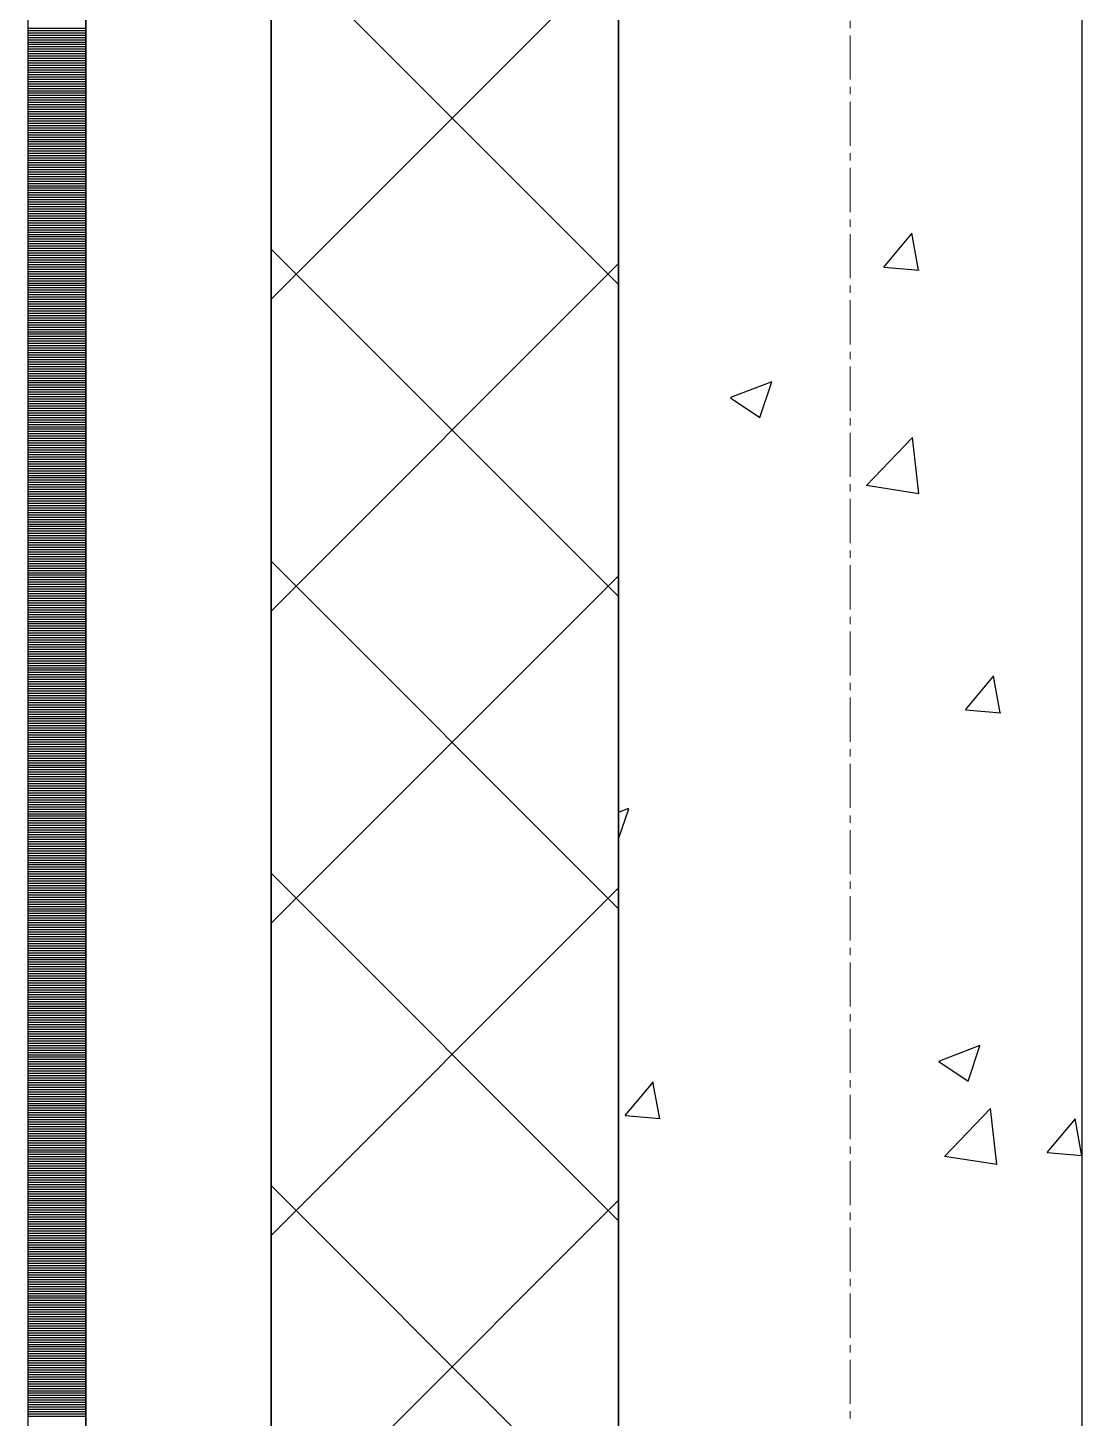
# Model space of a CAD drawing. Header units: millimetres. Extents: x 538266 to 1167394, y 114608 to 637157.
# Drawn here: x 1046079 to 1046538, y 521669 to 522269 of the extents above; entities that cross this region are included whole.
import ezdxf

# ---------------------------------------------------------------- set-up
doc = ezdxf.new("R2010")
doc.units = ezdxf.units.MM
doc.linetypes.add('CENTER2', pattern=[28.575, 19.05, -3.175, 3.175, -3.175])
doc.linetypes.add('DASHED', pattern=[19.05, 12.7, -6.35])
for name, color, linetype, lineweight in [('0) шт стен 3 эт', 150, 'Continuous', 60), ('АР_Стены ПЕНОблок', 52, 'Continuous', 20), ('АР_Тонкая', 254, 'Continuous', 5), ('АР_Утеплитель', 31, 'Continuous', 0), ('АР_Штриховка', 8, 'Continuous', 0)]:
    doc.layers.add(name, color=color, linetype=linetype, lineweight=lineweight)
doc.layers.add('АР_Делит', color=120, linetype='Continuous', lineweight=0, plot=False)
doc.layers.add('РД_Оси_100', color=7, linetype='Continuous', lineweight=0, true_color=0x525252)

# ---------------------------------------------------------------- blocks, each defined once
blk = doc.blocks.new('СОШ_2200_АР_ОСИ_М100_28.05.24')
at = {"layer": 'АР_Делит', "color": 251, "linetype": 'DASHED', "true_color": 0x636466}
blk.add_lwpolyline([(114955, 135155), (114955, -355), (93595.036, -355), (93595.036, 13855), (94145, 13855), (94145, 68320), (66055, 68320), (66055, 13857.73), (83455, 13857.73), (83455, -355), (45245, -355), (45245, 13145), (44695, 13145), (44695, 26755), (45245, 26755), (45245, 68320), (20455, 68320), (20455, 26755), (27955, 26755), (27955, 13145), (-355, 13145), (-355, 100855)], dxfattribs=at)
at = {"layer": 'РД_Оси_100', "color": 251, "linetype": 'CENTER2', "true_color": 0x636466}
blk.add_line((0, -6155), (0, 139938.679), dxfattribs=at)
blk = doc.blocks.new('3_этаж1')
at = {"layer": 'АР_Стены ПЕНОблок', "color": 18, "linetype": 'Continuous', "lineweight": 25, "true_color": 0x000000}
for p, q in [((684283.57, 587568.74), (684283.57, 511368.74)), ((684483.57, 511368.74), (684483.57, 587568.74))]:
    blk.add_line(p, q, dxfattribs=at)
at = {"layer": 'АР_Тонкая', "color": 18, "linetype": 'Continuous', "lineweight": 25, "true_color": 0x000000}
for p, q in [((684028.57, 587568.74), (684028.57, 511368.74)), ((684053.57, 587568.74), (684053.57, 511368.74)), ((684053.57, 511368.74), (684053.57, 587568.74)), ((684133.57, 511368.74), (684133.57, 587568.74))]:
    blk.add_line(p, q, dxfattribs=at)
at = {"layer": 'АР_Утеплитель', "color": 18, "linetype": 'Continuous', "lineweight": 25, "true_color": 0x000000}
for p, q in [((684133.57, 587568.74), (684133.57, 511368.74)), ((684283.57, 511368.74), (684283.57, 587568.74))]:
    blk.add_line(p, q, dxfattribs=at)
at = {"layer": 'АР_Штриховка', "color": 18, "linetype": 'Continuous', "lineweight": 25, "true_color": 0x000000}
for p, q in [((684283.57, 522157.86), (684133.57, 522307.86)), ((684133.57, 522151.58), (684283.57, 522301.58)), ((684028.57, 522268.49), (684053.57, 522268.49)), ((684028.57, 522267.49), (684053.57, 522267.49)), ((684028.57, 522266.49), (684053.57, 522266.49)), ((684028.57, 522265.49), (684053.57, 522265.49)), ((684028.57, 522264.49), (684053.57, 522264.49)), ((684028.57, 522263.49), (684053.57, 522263.49)), ((684028.57, 522262.49), (684053.57, 522262.49)), ((684028.57, 522261.49), (684053.57, 522261.49)), ((684028.57, 522260.49), (684053.57, 522260.49)), ((684028.57, 522259.49), (684053.57, 522259.49)), ((684028.57, 522258.49), (684053.57, 522258.49)), ((684028.57, 522257.49), (684053.57, 522257.49)), ((684028.57, 522256.49), (684053.57, 522256.49)), ((684028.57, 522255.49), (684053.57, 522255.49)), ((684028.57, 522254.49), (684053.57, 522254.49)), ((684028.57, 522253.49), (684053.57, 522253.49)), ((684028.57, 522252.49), (684053.57, 522252.49)), ((684028.57, 522251.49), (684053.57, 522251.49)), ((684028.57, 522250.49), (684053.57, 522250.49)), ((684028.57, 522249.49), (684053.57, 522249.49)), ((684028.57, 522248.49), (684053.57, 522248.49)), ((684028.57, 522247.49), (684053.57, 522247.49)), ((684028.57, 522246.49), (684053.57, 522246.49)), ((684028.57, 522245.49), (684053.57, 522245.49)), ((684028.57, 522244.49), (684053.57, 522244.49)), ((684028.57, 522243.49), (684053.57, 522243.49)), ((684028.57, 522242.49), (684053.57, 522242.49)), ((684028.57, 522241.49), (684053.57, 522241.49)), ((684028.57, 522240.49), (684053.57, 522240.49)), ((684028.57, 522239.49), (684053.57, 522239.49)), ((684028.57, 522238.49), (684053.57, 522238.49)), ((684028.57, 522237.49), (684053.57, 522237.49)), ((684028.57, 522236.49), (684053.57, 522236.49)), ((684028.57, 522235.49), (684053.57, 522235.49)), ((684028.57, 522234.49), (684053.57, 522234.49)), ((684028.57, 522233.49), (684053.57, 522233.49)), ((684028.57, 522232.49), (684053.57, 522232.49)), ((684028.57, 522231.49), (684053.57, 522231.49)), ((684028.57, 522230.49), (684053.57, 522230.49)), ((684028.57, 522229.49), (684053.57, 522229.49)), ((684028.57, 522228.49), (684053.57, 522228.49)), ((684028.57, 522227.49), (684053.57, 522227.49)), ((684028.57, 522226.49), (684053.57, 522226.49)), ((684028.57, 522225.49), (684053.57, 522225.49)), ((684028.57, 522224.49), (684053.57, 522224.49)), ((684028.57, 522223.49), (684053.57, 522223.49)), ((684028.57, 522222.49), (684053.57, 522222.49)), ((684028.57, 522221.49), (684053.57, 522221.49)), ((684028.57, 522220.49), (684053.57, 522220.49)), ((684028.57, 522219.49), (684053.57, 522219.49)), ((684028.57, 522218.49), (684053.57, 522218.49)), ((684028.57, 522217.49), (684053.57, 522217.49)), ((684028.57, 522216.49), (684053.57, 522216.49)), ((684028.57, 522215.49), (684053.57, 522215.49)), ((684028.57, 522214.49), (684053.57, 522214.49)), ((684028.57, 522213.49), (684053.57, 522213.49)), ((684028.57, 522212.49), (684053.57, 522212.49)), ((684028.57, 522211.49), (684053.57, 522211.49)), ((684028.57, 522210.49), (684053.57, 522210.49)), ((684028.57, 522209.49), (684053.57, 522209.49)), ((684028.57, 522208.49), (684053.57, 522208.49)), ((684028.57, 522207.49), (684053.57, 522207.49)), ((684028.57, 522206.49), (684053.57, 522206.49)), ((684028.57, 522205.49), (684053.57, 522205.49)), ((684028.57, 522204.49), (684053.57, 522204.49)), ((684028.57, 522203.49), (684053.57, 522203.49)), ((684028.57, 522202.49), (684053.57, 522202.49)), ((684028.57, 522201.49), (684053.57, 522201.49)), ((684028.57, 522200.49), (684053.57, 522200.49)), ((684028.57, 522199.49), (684053.57, 522199.49)), ((684028.57, 522198.49), (684053.57, 522198.49)), ((684028.57, 522197.49), (684053.57, 522197.49)), ((684028.57, 522196.49), (684053.57, 522196.49)), ((684028.57, 522195.49), (684053.57, 522195.49)), ((684028.57, 522194.49), (684053.57, 522194.49)), ((684028.57, 522193.49), (684053.57, 522193.49)), ((684028.57, 522192.49), (684053.57, 522192.49)), ((684028.57, 522191.49), (684053.57, 522191.49)), ((684028.57, 522190.49), (684053.57, 522190.49)), ((684028.57, 522189.49), (684053.57, 522189.49)), ((684028.57, 522188.49), (684053.57, 522188.49)), ((684028.57, 522187.49), (684053.57, 522187.49)), ((684028.57, 522186.49), (684053.57, 522186.49)), ((684028.57, 522185.49), (684053.57, 522185.49)), ((684028.57, 522184.49), (684053.57, 522184.49)), ((684028.57, 522183.49), (684053.57, 522183.49)), ((684028.57, 522182.49), (684053.57, 522182.49)), ((684028.57, 522181.49), (684053.57, 522181.49)), ((684028.57, 522180.49), (684053.57, 522180.49)), ((684028.57, 522179.49), (684053.57, 522179.49)), ((684028.57, 522178.49), (684053.57, 522178.49)), ((684028.57, 522177.49), (684053.57, 522177.49)), ((684028.57, 522176.49), (684053.57, 522176.49)), ((684028.57, 522175.49), (684053.57, 522175.49)), ((684028.57, 522174.49), (684053.57, 522174.49)), ((684398.05, 522165.39), (684410.29, 522179.98)), ((684413, 522164.01), (684410.07, 522179.93)), ((684028.57, 522173.49), (684053.57, 522173.49)), ((684028.57, 522172.49), (684053.57, 522172.49)), ((684028.57, 522171.49), (684053.57, 522171.49)), ((684028.57, 522170.49), (684053.57, 522170.49)), ((684028.57, 522169.49), (684053.57, 522169.49)), ((684028.57, 522168.49), (684053.57, 522168.49)), ((684283.57, 522023.16), (684133.57, 522173.16)), ((684028.57, 522167.49), (684053.57, 522167.49)), ((684028.57, 522166.49), (684053.57, 522166.49)), ((684028.57, 522165.49), (684053.57, 522165.49)), ((684028.57, 522164.49), (684053.57, 522164.49)), ((684028.57, 522163.49), (684053.57, 522163.49)), ((684028.57, 522162.49), (684053.57, 522162.49)), ((684133.57, 522016.87), (684283.57, 522166.87)), ((684398.05, 522165.38), (684413.23, 522164.05)), ((684028.57, 522161.49), (684053.57, 522161.49)), ((684028.57, 522160.49), (684053.57, 522160.49)), ((684028.57, 522159.49), (684053.57, 522159.49)), ((684028.57, 522158.49), (684053.57, 522158.49)), ((684028.57, 522157.49), (684053.57, 522157.49)), ((684028.57, 522156.49), (684053.57, 522156.49)), ((684028.57, 522155.49), (684053.57, 522155.49)), ((684028.57, 522154.49), (684053.57, 522154.49)), ((684028.57, 522153.49), (684053.57, 522153.49)), ((684028.57, 522152.49), (684053.57, 522152.49)), ((684028.57, 522151.49), (684053.57, 522151.49)), ((684028.57, 522150.49), (684053.57, 522150.49)), ((684028.57, 522149.49), (684053.57, 522149.49)), ((684028.57, 522148.49), (684053.57, 522148.49)), ((684028.57, 522147.49), (684053.57, 522147.49)), ((684028.57, 522146.49), (684053.57, 522146.49)), ((684028.57, 522145.49), (684053.57, 522145.49)), ((684028.57, 522144.49), (684053.57, 522144.49)), ((684028.57, 522143.49), (684053.57, 522143.49)), ((684028.57, 522142.49), (684053.57, 522142.49)), ((684028.57, 522141.49), (684053.57, 522141.49)), ((684028.57, 522140.49), (684053.57, 522140.49)), ((684028.57, 522139.49), (684053.57, 522139.49)), ((684028.57, 522138.49), (684053.57, 522138.49)), ((684028.57, 522137.49), (684053.57, 522137.49)), ((684028.57, 522136.49), (684053.57, 522136.49)), ((684028.57, 522135.49), (684053.57, 522135.49)), ((684028.57, 522134.49), (684053.57, 522134.49)), ((684028.57, 522133.49), (684053.57, 522133.49)), ((684028.57, 522132.49), (684053.57, 522132.49)), ((684028.57, 522131.49), (684053.57, 522131.49)), ((684028.57, 522130.49), (684053.57, 522130.49)), ((684028.57, 522129.49), (684053.57, 522129.49)), ((684028.57, 522128.49), (684053.57, 522128.49)), ((684028.57, 522127.49), (684053.57, 522127.49)), ((684028.57, 522126.49), (684053.57, 522126.49)), ((684028.57, 522125.49), (684053.57, 522125.49)), ((684028.57, 522124.49), (684053.57, 522124.49)), ((684028.57, 522123.49), (684053.57, 522123.49)), ((684028.57, 522122.49), (684053.57, 522122.49)), ((684028.57, 522121.49), (684053.57, 522121.49)), ((684028.57, 522120.49), (684053.57, 522120.49)), ((684028.57, 522119.49), (684053.57, 522119.49)), ((684028.57, 522118.49), (684053.57, 522118.49)), ((684028.57, 522117.49), (684053.57, 522117.49)), ((684028.57, 522116.49), (684053.57, 522116.49)), ((684028.57, 522115.49), (684053.57, 522115.49)), ((684028.57, 522114.49), (684053.57, 522114.49)), ((684332.01, 522109.17), (684349.79, 522116)), ((684344.56, 522100.47), (684349.71, 522115.82)), ((684028.57, 522113.49), (684053.57, 522113.49)), ((684028.57, 522112.49), (684053.57, 522112.49)), ((684028.57, 522111.49), (684053.57, 522111.49)), ((684028.57, 522110.49), (684053.57, 522110.49)), ((684028.57, 522109.49), (684053.57, 522109.49)), ((684028.57, 522108.49), (684053.57, 522108.49)), ((684331.92, 522108.99), (684344.56, 522100.47)), ((684028.57, 522107.49), (684053.57, 522107.49)), ((684028.57, 522106.49), (684053.57, 522106.49)), ((684028.57, 522105.49), (684053.57, 522105.49)), ((684028.57, 522104.49), (684053.57, 522104.49)), ((684028.57, 522103.49), (684053.57, 522103.49)), ((684028.57, 522102.49), (684053.57, 522102.49)), ((684028.57, 522101.49), (684053.57, 522101.49)), ((684028.57, 522100.49), (684053.57, 522100.49)), ((684028.57, 522099.49), (684053.57, 522099.49)), ((684028.57, 522098.49), (684053.57, 522098.49)), ((684028.57, 522097.49), (684053.57, 522097.49)), ((684028.57, 522096.49), (684053.57, 522096.49)), ((684028.57, 522095.49), (684053.57, 522095.49)), ((684028.57, 522094.49), (684053.57, 522094.49)), ((684028.57, 522093.49), (684053.57, 522093.49)), ((684028.57, 522092.49), (684053.57, 522092.49)), ((684028.57, 522091.49), (684053.57, 522091.49)), ((684028.57, 522090.49), (684053.57, 522090.49)), ((684390.62, 522071.14), (684410.4, 522091.76)), ((684413.17, 522067.63), (684410.36, 522091.75)), ((684028.57, 522089.49), (684053.57, 522089.49)), ((684028.57, 522088.49), (684053.57, 522088.49)), ((684028.57, 522087.49), (684053.57, 522087.49)), ((684028.57, 522086.49), (684053.57, 522086.49)), ((684028.57, 522085.49), (684053.57, 522085.49)), ((684028.57, 522084.49), (684053.57, 522084.49)), ((684028.57, 522083.49), (684053.57, 522083.49)), ((684028.57, 522082.49), (684053.57, 522082.49)), ((684028.57, 522081.49), (684053.57, 522081.49)), ((684028.57, 522080.49), (684053.57, 522080.49)), ((684028.57, 522079.49), (684053.57, 522079.49)), ((684028.57, 522078.49), (684053.57, 522078.49)), ((684028.57, 522077.49), (684053.57, 522077.49)), ((684028.57, 522076.49), (684053.57, 522076.49)), ((684028.57, 522075.49), (684053.57, 522075.49)), ((684028.57, 522074.49), (684053.57, 522074.49)), ((684028.57, 522073.49), (684053.57, 522073.49)), ((684028.57, 522072.49), (684053.57, 522072.49)), ((684028.57, 522071.49), (684053.57, 522071.49)), ((684028.57, 522070.49), (684053.57, 522070.49)), ((684028.57, 522069.49), (684053.57, 522069.49)), ((684028.57, 522068.49), (684053.57, 522068.49)), ((684028.57, 522067.49), (684053.57, 522067.49)), ((684028.57, 522066.49), (684053.57, 522066.49)), ((684390.59, 522071.2), (684413.18, 522067.7)), ((684028.57, 522065.49), (684053.57, 522065.49)), ((684028.57, 522064.49), (684053.57, 522064.49)), ((684028.57, 522063.49), (684053.57, 522063.49)), ((684028.57, 522062.49), (684053.57, 522062.49)), ((684028.57, 522061.49), (684053.57, 522061.49)), ((684028.57, 522060.49), (684053.57, 522060.49)), ((684028.57, 522059.49), (684053.57, 522059.49)), ((684028.57, 522058.49), (684053.57, 522058.49)), ((684028.57, 522057.49), (684053.57, 522057.49)), ((684028.57, 522056.49), (684053.57, 522056.49)), ((684028.57, 522055.49), (684053.57, 522055.49)), ((684028.57, 522054.49), (684053.57, 522054.49)), ((684028.57, 522053.49), (684053.57, 522053.49)), ((684028.57, 522052.49), (684053.57, 522052.49)), ((684028.57, 522051.49), (684053.57, 522051.49)), ((684028.57, 522050.49), (684053.57, 522050.49)), ((684028.57, 522049.49), (684053.57, 522049.49)), ((684028.57, 522048.49), (684053.57, 522048.49)), ((684028.57, 522047.49), (684053.57, 522047.49)), ((684028.57, 522046.49), (684053.57, 522046.49)), ((684028.57, 522045.49), (684053.57, 522045.49)), ((684028.57, 522044.49), (684053.57, 522044.49)), ((684028.57, 522043.49), (684053.57, 522043.49)), ((684028.57, 522042.49), (684053.57, 522042.49)), ((684028.57, 522041.49), (684053.57, 522041.49)), ((684028.57, 522040.49), (684053.57, 522040.49)), ((684028.57, 522039.49), (684053.57, 522039.49)), ((684028.57, 522038.49), (684053.57, 522038.49)), ((684028.57, 522037.49), (684053.57, 522037.49)), ((684028.57, 522036.49), (684053.57, 522036.49)), ((684283.57, 521888.45), (684133.57, 522038.45)), ((684028.57, 522035.49), (684053.57, 522035.49)), ((684028.57, 522034.49), (684053.57, 522034.49)), ((684028.57, 522033.49), (684053.57, 522033.49)), ((684028.57, 522032.49), (684053.57, 522032.49)), ((684028.57, 522031.49), (684053.57, 522031.49)), ((684028.57, 522030.49), (684053.57, 522030.49)), ((684133.57, 521882.17), (684283.57, 522032.17)), ((684028.57, 522029.49), (684053.57, 522029.49)), ((684028.57, 522028.49), (684053.57, 522028.49)), ((684028.57, 522027.49), (684053.57, 522027.49)), ((684028.57, 522026.49), (684053.57, 522026.49)), ((684028.57, 522025.49), (684053.57, 522025.49)), ((684028.57, 522024.49), (684053.57, 522024.49)), ((684028.57, 522023.49), (684053.57, 522023.49)), ((684028.57, 522022.49), (684053.57, 522022.49)), ((684028.57, 522021.49), (684053.57, 522021.49)), ((684028.57, 522020.49), (684053.57, 522020.49)), ((684028.57, 522019.49), (684053.57, 522019.49)), ((684028.57, 522018.49), (684053.57, 522018.49)), ((684028.57, 522017.49), (684053.57, 522017.49)), ((684028.57, 522016.49), (684053.57, 522016.49)), ((684028.57, 522015.49), (684053.57, 522015.49)), ((684028.57, 522014.49), (684053.57, 522014.49)), ((684028.57, 522013.49), (684053.57, 522013.49)), ((684028.57, 522012.49), (684053.57, 522012.49)), ((684028.57, 522011.49), (684053.57, 522011.49)), ((684028.57, 522010.49), (684053.57, 522010.49)), ((684028.57, 522009.49), (684053.57, 522009.49)), ((684028.57, 522008.49), (684053.57, 522008.49)), ((684028.57, 522007.49), (684053.57, 522007.49)), ((684028.57, 522006.49), (684053.57, 522006.49)), ((684483.54, 522006.72), (684483.57, 522006.7)), ((684028.57, 522005.49), (684053.57, 522005.49)), ((684028.57, 522004.49), (684053.57, 522004.49)), ((684028.57, 522003.49), (684053.57, 522003.49)), ((684028.57, 522002.49), (684053.57, 522002.49)), ((684028.57, 522001.49), (684053.57, 522001.49)), ((684028.57, 522000.49), (684053.57, 522000.49)), ((684028.57, 521999.49), (684053.57, 521999.49)), ((684028.57, 521998.49), (684053.57, 521998.49)), ((684028.57, 521997.49), (684053.57, 521997.49)), ((684028.57, 521996.49), (684053.57, 521996.49)), ((684028.57, 521995.49), (684053.57, 521995.49)), ((684028.57, 521994.49), (684053.57, 521994.49)), ((684028.57, 521993.49), (684053.57, 521993.49)), ((684028.57, 521992.49), (684053.57, 521992.49)), ((684028.57, 521991.49), (684053.57, 521991.49)), ((684028.57, 521990.49), (684053.57, 521990.49)), ((684028.57, 521989.49), (684053.57, 521989.49)), ((684028.57, 521988.49), (684053.57, 521988.49)), ((684433.29, 521974.33), (684445.54, 521988.92)), ((684448.25, 521972.95), (684445.31, 521988.87)), ((684028.57, 521987.49), (684053.57, 521987.49)), ((684028.57, 521986.49), (684053.57, 521986.49)), ((684028.57, 521985.49), (684053.57, 521985.49)), ((684028.57, 521984.49), (684053.57, 521984.49)), ((684028.57, 521983.49), (684053.57, 521983.49)), ((684028.57, 521982.49), (684053.57, 521982.49)), ((684028.57, 521981.49), (684053.57, 521981.49)), ((684028.57, 521980.49), (684053.57, 521980.49)), ((684028.57, 521979.49), (684053.57, 521979.49)), ((684028.57, 521978.49), (684053.57, 521978.49)), ((684028.57, 521977.49), (684053.57, 521977.49)), ((684028.57, 521976.49), (684053.57, 521976.49)), ((684028.57, 521975.49), (684053.57, 521975.49)), ((684028.57, 521974.49), (684053.57, 521974.49)), ((684028.57, 521973.49), (684053.57, 521973.49)), ((684028.57, 521972.49), (684053.57, 521972.49)), ((684028.57, 521971.49), (684053.57, 521971.49)), ((684028.57, 521970.49), (684053.57, 521970.49)), ((684433.29, 521974.32), (684448.47, 521972.99)), ((684028.57, 521969.49), (684053.57, 521969.49)), ((684028.57, 521968.49), (684053.57, 521968.49)), ((684028.57, 521967.49), (684053.57, 521967.49)), ((684028.57, 521966.49), (684053.57, 521966.49)), ((684028.57, 521965.49), (684053.57, 521965.49)), ((684028.57, 521964.49), (684053.57, 521964.49)), ((684028.57, 521963.49), (684053.57, 521963.49)), ((684028.57, 521962.49), (684053.57, 521962.49)), ((684028.57, 521961.49), (684053.57, 521961.49)), ((684028.57, 521960.49), (684053.57, 521960.49)), ((684028.57, 521959.49), (684053.57, 521959.49)), ((684028.57, 521958.49), (684053.57, 521958.49)), ((684028.57, 521957.49), (684053.57, 521957.49)), ((684028.57, 521956.49), (684053.57, 521956.49)), ((684028.57, 521955.49), (684053.57, 521955.49)), ((684028.57, 521954.49), (684053.57, 521954.49)), ((684028.57, 521953.49), (684053.57, 521953.49)), ((684028.57, 521952.49), (684053.57, 521952.49)), ((684028.57, 521951.49), (684053.57, 521951.49)), ((684028.57, 521950.49), (684053.57, 521950.49)), ((684028.57, 521949.49), (684053.57, 521949.49)), ((684028.57, 521948.49), (684053.57, 521948.49)), ((684028.57, 521947.49), (684053.57, 521947.49)), ((684028.57, 521946.49), (684053.57, 521946.49)), ((684028.57, 521945.49), (684053.57, 521945.49)), ((684028.57, 521944.49), (684053.57, 521944.49)), ((684028.57, 521943.49), (684053.57, 521943.49)), ((684028.57, 521942.49), (684053.57, 521942.49)), ((684028.57, 521941.49), (684053.57, 521941.49)), ((684028.57, 521940.49), (684053.57, 521940.49)), ((684028.57, 521939.49), (684053.57, 521939.49)), ((684028.57, 521938.49), (684053.57, 521938.49)), ((684028.57, 521937.49), (684053.57, 521937.49)), ((684028.57, 521936.49), (684053.57, 521936.49)), ((684028.57, 521935.49), (684053.57, 521935.49)), ((684028.57, 521934.49), (684053.57, 521934.49)), ((684028.57, 521933.49), (684053.57, 521933.49)), ((684028.57, 521932.49), (684053.57, 521932.49)), ((684028.57, 521931.49), (684053.57, 521931.49)), ((684028.57, 521930.49), (684053.57, 521930.49)), ((684028.57, 521929.49), (684053.57, 521929.49)), ((684028.57, 521928.49), (684053.57, 521928.49)), ((684283.57, 521930.12), (684287.99, 521931.81)), ((684283.57, 521918.7), (684287.91, 521931.63)), ((684028.57, 521927.49), (684053.57, 521927.49)), ((684028.57, 521926.49), (684053.57, 521926.49)), ((684028.57, 521925.49), (684053.57, 521925.49)), ((684028.57, 521924.49), (684053.57, 521924.49)), ((684028.57, 521923.49), (684053.57, 521923.49)), ((684028.57, 521922.49), (684053.57, 521922.49)), ((684028.57, 521921.49), (684053.57, 521921.49)), ((684028.57, 521920.49), (684053.57, 521920.49)), ((684028.57, 521919.49), (684053.57, 521919.49)), ((684028.57, 521918.49), (684053.57, 521918.49)), ((684028.57, 521917.49), (684053.57, 521917.49)), ((684028.57, 521916.49), (684053.57, 521916.49)), ((684028.57, 521915.49), (684053.57, 521915.49)), ((684028.57, 521914.49), (684053.57, 521914.49)), ((684028.57, 521913.49), (684053.57, 521913.49)), ((684028.57, 521912.49), (684053.57, 521912.49)), ((684028.57, 521911.49), (684053.57, 521911.49)), ((684028.57, 521910.49), (684053.57, 521910.49)), ((684028.57, 521909.49), (684053.57, 521909.49)), ((684028.57, 521908.49), (684053.57, 521908.49)), ((684028.57, 521907.49), (684053.57, 521907.49)), ((684028.57, 521906.49), (684053.57, 521906.49)), ((684028.57, 521905.49), (684053.57, 521905.49)), ((684028.57, 521904.49), (684053.57, 521904.49)), ((684028.57, 521903.49), (684053.57, 521903.49)), ((684028.57, 521902.49), (684053.57, 521902.49)), ((684028.57, 521901.49), (684053.57, 521901.49)), ((684028.57, 521900.49), (684053.57, 521900.49)), ((684028.57, 521899.49), (684053.57, 521899.49)), ((684028.57, 521898.49), (684053.57, 521898.49)), ((684283.57, 521753.75), (684133.57, 521903.75)), ((684028.57, 521897.49), (684053.57, 521897.49)), ((684028.57, 521896.49), (684053.57, 521896.49)), ((684028.57, 521895.49), (684053.57, 521895.49)), ((684028.57, 521894.49), (684053.57, 521894.49)), ((684028.57, 521893.49), (684053.57, 521893.49)), ((684028.57, 521892.49), (684053.57, 521892.49)), ((684133.57, 521747.46), (684283.57, 521897.46)), ((684028.57, 521891.49), (684053.57, 521891.49)), ((684028.57, 521890.49), (684053.57, 521890.49)), ((684028.57, 521889.49), (684053.57, 521889.49)), ((684028.57, 521888.49), (684053.57, 521888.49)), ((684028.57, 521887.49), (684053.57, 521887.49)), ((684028.57, 521886.49), (684053.57, 521886.49)), ((684028.57, 521885.49), (684053.57, 521885.49)), ((684028.57, 521884.49), (684053.57, 521884.49)), ((684028.57, 521883.49), (684053.57, 521883.49)), ((684028.57, 521882.49), (684053.57, 521882.49)), ((684028.57, 521881.49), (684053.57, 521881.49)), ((684028.57, 521880.49), (684053.57, 521880.49)), ((684028.57, 521879.49), (684053.57, 521879.49)), ((684028.57, 521878.49), (684053.57, 521878.49)), ((684028.57, 521877.49), (684053.57, 521877.49)), ((684028.57, 521876.49), (684053.57, 521876.49)), ((684028.57, 521875.49), (684053.57, 521875.49)), ((684028.57, 521874.49), (684053.57, 521874.49)), ((684028.57, 521873.49), (684053.57, 521873.49)), ((684028.57, 521872.49), (684053.57, 521872.49)), ((684028.57, 521871.49), (684053.57, 521871.49)), ((684028.57, 521870.49), (684053.57, 521870.49)), ((684028.57, 521869.49), (684053.57, 521869.49)), ((684028.57, 521868.49), (684053.57, 521868.49)), ((684028.57, 521867.49), (684053.57, 521867.49)), ((684028.57, 521866.49), (684053.57, 521866.49)), ((684028.57, 521865.49), (684053.57, 521865.49)), ((684028.57, 521864.49), (684053.57, 521864.49)), ((684028.57, 521863.49), (684053.57, 521863.49)), ((684028.57, 521862.49), (684053.57, 521862.49)), ((684028.57, 521861.49), (684053.57, 521861.49)), ((684028.57, 521860.49), (684053.57, 521860.49)), ((684028.57, 521859.49), (684053.57, 521859.49)), ((684028.57, 521858.49), (684053.57, 521858.49)), ((684028.57, 521857.49), (684053.57, 521857.49)), ((684028.57, 521856.49), (684053.57, 521856.49)), ((684028.57, 521855.49), (684053.57, 521855.49)), ((684028.57, 521854.49), (684053.57, 521854.49)), ((684028.57, 521853.49), (684053.57, 521853.49)), ((684028.57, 521852.49), (684053.57, 521852.49)), ((684028.57, 521851.49), (684053.57, 521851.49)), ((684028.57, 521850.49), (684053.57, 521850.49)), ((684028.57, 521849.49), (684053.57, 521849.49)), ((684028.57, 521848.49), (684053.57, 521848.49)), ((684028.57, 521847.49), (684053.57, 521847.49)), ((684028.57, 521846.49), (684053.57, 521846.49)), ((684028.57, 521845.49), (684053.57, 521845.49)), ((684028.57, 521844.49), (684053.57, 521844.49)), ((684028.57, 521843.49), (684053.57, 521843.49)), ((684028.57, 521842.49), (684053.57, 521842.49)), ((684028.57, 521841.49), (684053.57, 521841.49)), ((684028.57, 521840.49), (684053.57, 521840.49)), ((684028.57, 521839.49), (684053.57, 521839.49)), ((684028.57, 521838.49), (684053.57, 521838.49)), ((684028.57, 521837.49), (684053.57, 521837.49)), ((684028.57, 521836.49), (684053.57, 521836.49)), ((684028.57, 521835.49), (684053.57, 521835.49)), ((684028.57, 521834.49), (684053.57, 521834.49)), ((684028.57, 521833.49), (684053.57, 521833.49)), ((684028.57, 521832.49), (684053.57, 521832.49)), ((684028.57, 521831.49), (684053.57, 521831.49)), ((684028.57, 521830.49), (684053.57, 521830.49)), ((684028.57, 521829.49), (684053.57, 521829.49)), ((684028.57, 521828.49), (684053.57, 521828.49)), ((684028.57, 521827.49), (684053.57, 521827.49)), ((684028.57, 521826.49), (684053.57, 521826.49)), ((684421.82, 521822.72), (684439.6, 521829.55)), ((684434.37, 521814.01), (684439.53, 521829.36)), ((684028.57, 521825.49), (684053.57, 521825.49)), ((684028.57, 521824.49), (684053.57, 521824.49)), ((684028.57, 521823.49), (684053.57, 521823.49)), ((684028.57, 521822.49), (684053.57, 521822.49)), ((684028.57, 521821.49), (684053.57, 521821.49)), ((684028.57, 521820.49), (684053.57, 521820.49)), ((684421.73, 521822.54), (684434.37, 521814.01)), ((684028.57, 521819.49), (684053.57, 521819.49)), ((684028.57, 521818.49), (684053.57, 521818.49)), ((684028.57, 521817.49), (684053.57, 521817.49)), ((684028.57, 521816.49), (684053.57, 521816.49)), ((684028.57, 521815.49), (684053.57, 521815.49)), ((684028.57, 521814.49), (684053.57, 521814.49)), ((684028.57, 521813.49), (684053.57, 521813.49)), ((684028.57, 521812.49), (684053.57, 521812.49)), ((684028.57, 521811.49), (684053.57, 521811.49)), ((684028.57, 521810.49), (684053.57, 521810.49)), ((684028.57, 521809.49), (684053.57, 521809.49)), ((684028.57, 521808.49), (684053.57, 521808.49)), ((684286.35, 521799.21), (684298.6, 521813.81)), ((684301.3, 521797.83), (684298.37, 521813.75)), ((684028.57, 521807.49), (684053.57, 521807.49)), ((684028.57, 521806.49), (684053.57, 521806.49)), ((684028.57, 521805.49), (684053.57, 521805.49)), ((684028.57, 521804.49), (684053.57, 521804.49)), ((684028.57, 521803.49), (684053.57, 521803.49)), ((684028.57, 521802.49), (684053.57, 521802.49)), ((684424.29, 521781.67), (684444.08, 521802.29)), ((684446.84, 521778.16), (684444.04, 521802.28)), ((684028.57, 521801.49), (684053.57, 521801.49)), ((684028.57, 521800.49), (684053.57, 521800.49)), ((684028.57, 521799.49), (684053.57, 521799.49)), ((684028.57, 521798.49), (684053.57, 521798.49)), ((684028.57, 521797.49), (684053.57, 521797.49)), ((684028.57, 521796.49), (684053.57, 521796.49)), ((684286.35, 521799.2), (684301.53, 521797.88)), ((684468.54, 521783.27), (684480.78, 521797.87)), ((684483.49, 521781.89), (684480.55, 521797.82)), ((684028.57, 521795.49), (684053.57, 521795.49)), ((684028.57, 521794.49), (684053.57, 521794.49)), ((684028.57, 521793.49), (684053.57, 521793.49)), ((684028.57, 521792.49), (684053.57, 521792.49)), ((684028.57, 521791.49), (684053.57, 521791.49)), ((684028.57, 521790.49), (684053.57, 521790.49)), ((684028.57, 521789.49), (684053.57, 521789.49)), ((684028.57, 521788.49), (684053.57, 521788.49)), ((684028.57, 521787.49), (684053.57, 521787.49)), ((684028.57, 521786.49), (684053.57, 521786.49)), ((684028.57, 521785.49), (684053.57, 521785.49)), ((684028.57, 521784.49), (684053.57, 521784.49)), ((684028.57, 521783.49), (684053.57, 521783.49)), ((684028.57, 521782.49), (684053.57, 521782.49)), ((684028.57, 521781.49), (684053.57, 521781.49)), ((684028.57, 521780.49), (684053.57, 521780.49)), ((684028.57, 521779.49), (684053.57, 521779.49)), ((684028.57, 521778.49), (684053.57, 521778.49)), ((684424.26, 521781.73), (684446.85, 521778.23)), ((684468.53, 521783.27), (684483.57, 521781.95)), ((684028.57, 521777.49), (684053.57, 521777.49)), ((684028.57, 521776.49), (684053.57, 521776.49)), ((684028.57, 521775.49), (684053.57, 521775.49)), ((684028.57, 521774.49), (684053.57, 521774.49)), ((684028.57, 521773.49), (684053.57, 521773.49)), ((684028.57, 521772.49), (684053.57, 521772.49)), ((684028.57, 521771.49), (684053.57, 521771.49)), ((684028.57, 521770.49), (684053.57, 521770.49)), ((684028.57, 521769.49), (684053.57, 521769.49)), ((684028.57, 521768.49), (684053.57, 521768.49)), ((684028.57, 521767.49), (684053.57, 521767.49)), ((684028.57, 521766.49), (684053.57, 521766.49)), ((684283.57, 521619.05), (684133.57, 521769.05)), ((684028.57, 521765.49), (684053.57, 521765.49)), ((684028.57, 521764.49), (684053.57, 521764.49)), ((684028.57, 521763.49), (684053.57, 521763.49)), ((684028.57, 521762.49), (684053.57, 521762.49)), ((684028.57, 521761.49), (684053.57, 521761.49)), ((684028.57, 521760.49), (684053.57, 521760.49)), ((684133.57, 521612.76), (684283.57, 521762.76)), ((684028.57, 521759.49), (684053.57, 521759.49)), ((684028.57, 521758.49), (684053.57, 521758.49)), ((684028.57, 521757.49), (684053.57, 521757.49)), ((684028.57, 521756.49), (684053.57, 521756.49)), ((684028.57, 521755.49), (684053.57, 521755.49)), ((684028.57, 521754.49), (684053.57, 521754.49)), ((684028.57, 521753.49), (684053.57, 521753.49)), ((684028.57, 521752.49), (684053.57, 521752.49)), ((684028.57, 521751.49), (684053.57, 521751.49)), ((684028.57, 521750.49), (684053.57, 521750.49)), ((684028.57, 521749.49), (684053.57, 521749.49)), ((684028.57, 521748.49), (684053.57, 521748.49)), ((684028.57, 521747.49), (684053.57, 521747.49)), ((684028.57, 521746.49), (684053.57, 521746.49)), ((684028.57, 521745.49), (684053.57, 521745.49)), ((684028.57, 521744.49), (684053.57, 521744.49)), ((684028.57, 521743.49), (684053.57, 521743.49)), ((684028.57, 521742.49), (684053.57, 521742.49)), ((684028.57, 521741.49), (684053.57, 521741.49)), ((684028.57, 521740.49), (684053.57, 521740.49)), ((684028.57, 521739.49), (684053.57, 521739.49)), ((684028.57, 521738.49), (684053.57, 521738.49)), ((684028.57, 521737.49), (684053.57, 521737.49)), ((684028.57, 521736.49), (684053.57, 521736.49)), ((684028.57, 521735.49), (684053.57, 521735.49)), ((684028.57, 521734.49), (684053.57, 521734.49)), ((684028.57, 521733.49), (684053.57, 521733.49)), ((684028.57, 521732.49), (684053.57, 521732.49)), ((684028.57, 521731.49), (684053.57, 521731.49)), ((684028.57, 521730.49), (684053.57, 521730.49)), ((684028.57, 521729.49), (684053.57, 521729.49)), ((684028.57, 521728.49), (684053.57, 521728.49)), ((684028.57, 521727.49), (684053.57, 521727.49)), ((684028.57, 521726.49), (684053.57, 521726.49)), ((684028.57, 521725.49), (684053.57, 521725.49)), ((684028.57, 521724.49), (684053.57, 521724.49)), ((684028.57, 521723.49), (684053.57, 521723.49)), ((684028.57, 521722.49), (684053.57, 521722.49)), ((684028.57, 521721.49), (684053.57, 521721.49)), ((684028.57, 521720.49), (684053.57, 521720.49)), ((684028.57, 521719.49), (684053.57, 521719.49)), ((684028.57, 521718.49), (684053.57, 521718.49)), ((684028.57, 521717.49), (684053.57, 521717.49)), ((684028.57, 521716.49), (684053.57, 521716.49)), ((684028.57, 521715.49), (684053.57, 521715.49)), ((684028.57, 521714.49), (684053.57, 521714.49)), ((684028.57, 521713.49), (684053.57, 521713.49)), ((684028.57, 521712.49), (684053.57, 521712.49)), ((684028.57, 521711.49), (684053.57, 521711.49)), ((684028.57, 521710.49), (684053.57, 521710.49)), ((684028.57, 521709.49), (684053.57, 521709.49)), ((684028.57, 521708.49), (684053.57, 521708.49)), ((684028.57, 521707.49), (684053.57, 521707.49)), ((684028.57, 521706.49), (684053.57, 521706.49)), ((684028.57, 521705.49), (684053.57, 521705.49)), ((684028.57, 521704.49), (684053.57, 521704.49)), ((684028.57, 521703.49), (684053.57, 521703.49)), ((684028.57, 521702.49), (684053.57, 521702.49)), ((684028.57, 521701.49), (684053.57, 521701.49)), ((684028.57, 521700.49), (684053.57, 521700.49)), ((684028.57, 521699.49), (684053.57, 521699.49)), ((684028.57, 521698.49), (684053.57, 521698.49)), ((684028.57, 521697.49), (684053.57, 521697.49)), ((684028.57, 521696.49), (684053.57, 521696.49)), ((684028.57, 521695.49), (684053.57, 521695.49)), ((684028.57, 521694.49), (684053.57, 521694.49)), ((684028.57, 521693.49), (684053.57, 521693.49)), ((684028.57, 521692.49), (684053.57, 521692.49)), ((684028.57, 521691.49), (684053.57, 521691.49)), ((684028.57, 521690.49), (684053.57, 521690.49)), ((684028.57, 521689.49), (684053.57, 521689.49)), ((684028.57, 521688.49), (684053.57, 521688.49)), ((684028.57, 521687.49), (684053.57, 521687.49)), ((684028.57, 521686.49), (684053.57, 521686.49)), ((684028.57, 521685.49), (684053.57, 521685.49)), ((684028.57, 521684.49), (684053.57, 521684.49)), ((684028.57, 521683.49), (684053.57, 521683.49)), ((684028.57, 521682.49), (684053.57, 521682.49)), ((684028.57, 521681.49), (684053.57, 521681.49)), ((684028.57, 521680.49), (684053.57, 521680.49)), ((684028.57, 521679.49), (684053.57, 521679.49)), ((684028.57, 521678.49), (684053.57, 521678.49)), ((684028.57, 521677.49), (684053.57, 521677.49)), ((684028.57, 521676.49), (684053.57, 521676.49)), ((684028.57, 521675.49), (684053.57, 521675.49)), ((684028.57, 521674.49), (684053.57, 521674.49)), ((684028.57, 521673.49), (684053.57, 521673.49)), ((684028.57, 521672.49), (684053.57, 521672.49)), ((684028.57, 521671.49), (684053.57, 521671.49)), ((684028.57, 521670.49), (684053.57, 521670.49)), ((684028.57, 521669.49), (684053.57, 521669.49))]:
    blk.add_line(p, q, dxfattribs=at)

msp = doc.modelspace()

# ---------------------------------------------------------------- block references
at = {"layer": '0) шт стен 3 эт', "color": 5, "lineweight": 25}
msp.add_blockref('3_этаж1', (362050.01, 0), dxfattribs=at)
at = {"layer": 'РД_Оси_100', "lineweight": 25}
msp.add_blockref('СОШ_2200_АР_ОСИ_М100_28.05.24', (1046433.58, 496768.74), dxfattribs=at)

doc.saveas('drawing.dxf')
